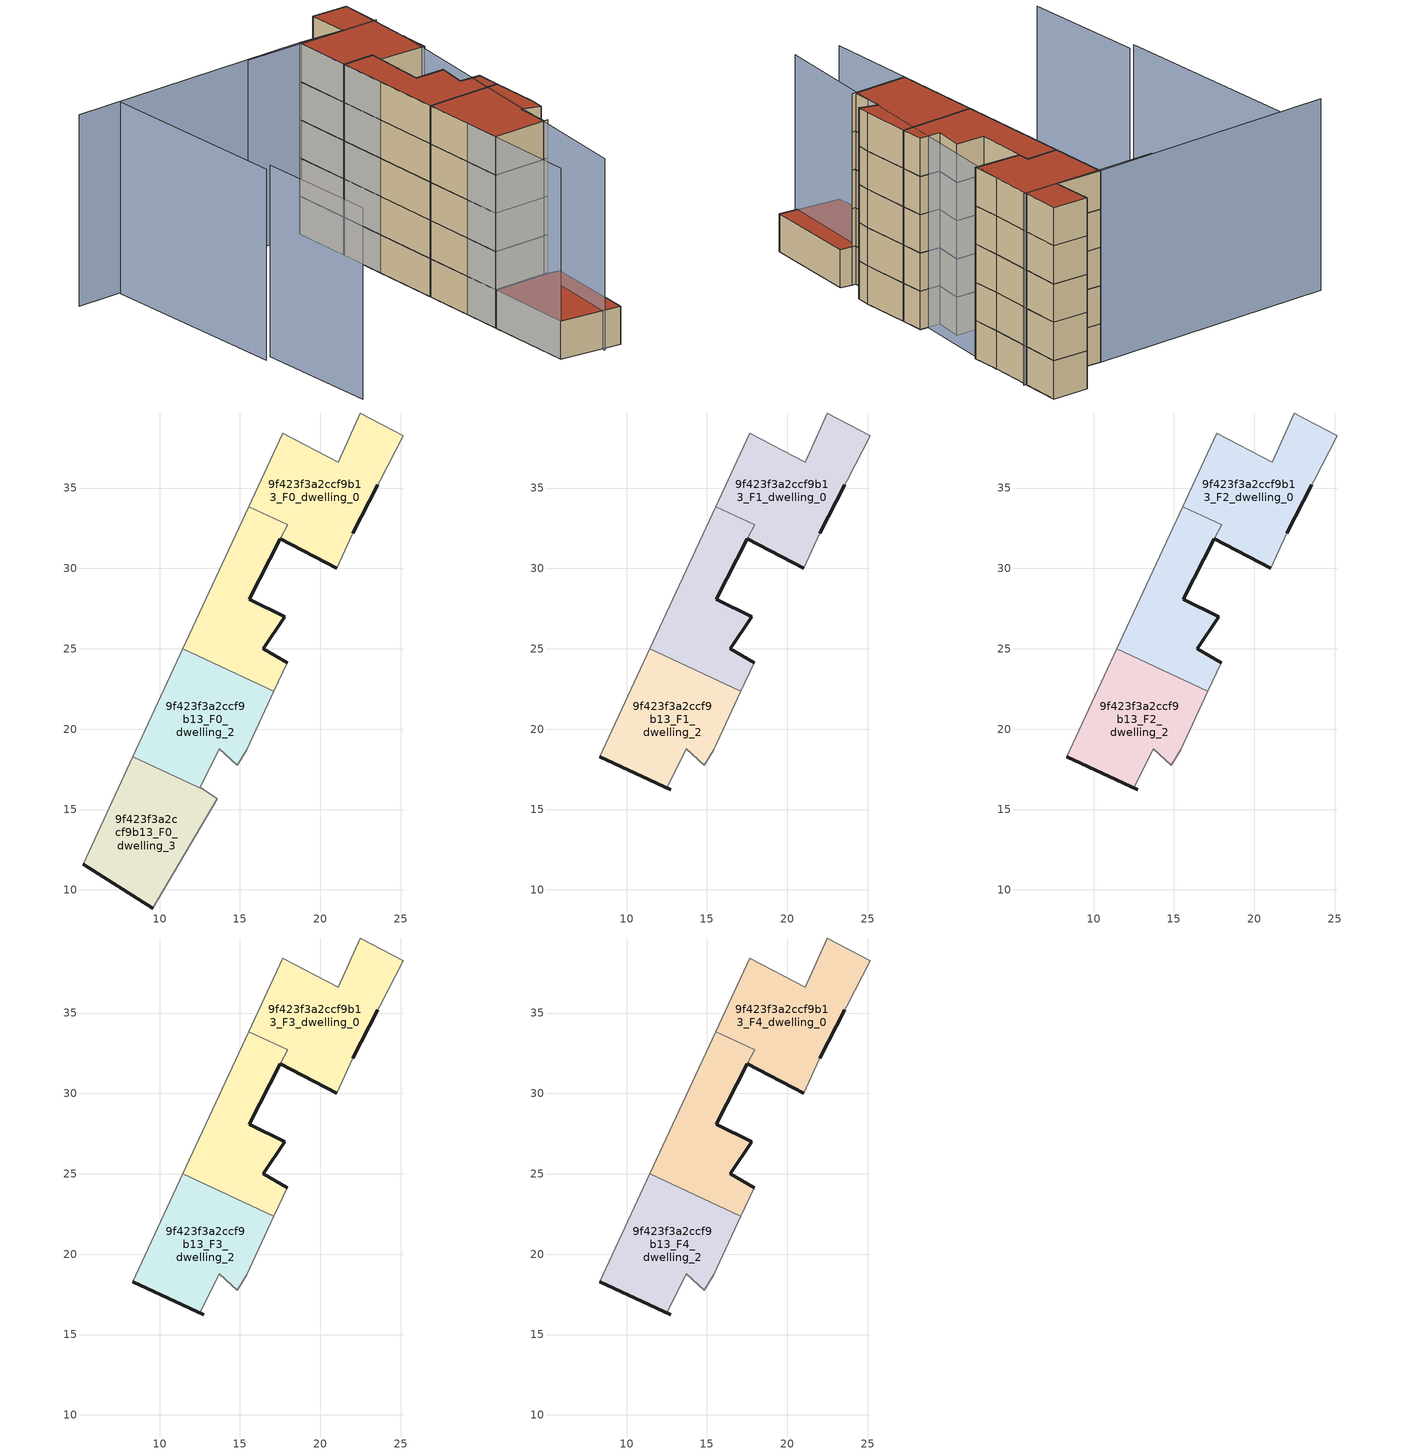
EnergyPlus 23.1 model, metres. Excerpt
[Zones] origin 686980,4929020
9f423f3a2ccf9b13_F0_dwelling_0
 floor ground (EU_floor_Construction): 22.02,32.19 23.58,35.2 23.7,35.44 25.16,38.27 22.47,39.67 21.1,36.6 17.65,38.42 15.54,33.85 17.97,32.73 17.52,31.86 21.01,30 z0; 17.11,22.38 17.93,24.14 16.45,25 17.78,26.99 15.58,28.09 17.97,32.73 15.54,33.85 11.44,24.99 z0
 wall outside (EU_wall_Construction): 23.58,35.2 22.02,32.19 / 21.01,30 17.52,31.86 z0:3
 wall adiabatic (EU_wall_Construction): 15.54,33.85 17.65,38.42 21.1,36.6 22.47,39.67 25.16,38.27 23.7,35.44 23.58,35.2 / 22.02,32.19 21.01,30 z0:3
 wall to 9f423f3a2ccf9b13_F0_dwelling_1 (EU_wall_Construction): 17.52,31.86 17.97,32.73 15.54,33.85 z0:3
9f423f3a2ccf9b13_F0_dwelling_1
 floor ground (EU_floor_Construction): 22.02,32.19 23.58,35.2 23.7,35.44 25.16,38.27 22.47,39.67 21.1,36.6 17.65,38.42 15.54,33.85 17.97,32.73 17.52,31.86 21.01,30 z0; 17.11,22.38 17.93,24.14 16.45,25 17.78,26.99 15.58,28.09 17.97,32.73 15.54,33.85 11.44,24.99 z0
 wall outside (EU_wall_Construction): 17.52,31.86 15.58,28.09 17.78,26.99 16.45,25 17.93,24.14 z0:3
 wall adiabatic (EU_wall_Construction): 17.93,24.14 17.11,22.38 / 11.44,24.99 15.54,33.85 z0:3
 wall to 9f423f3a2ccf9b13_F0_dwelling_2 (EU_wall_Construction): 17.11,22.37 11.44,24.99 z0:3
9f423f3a2ccf9b13_F0_dwelling_2
 floor ground (EU_floor_Construction): 14.82,17.75 15.42,18.73 17.11,22.38 11.44,24.99 8.34,18.28 12.76,16.24 12.52,16.39 13.7,18.78 z0
 wall adiabatic (EU_wall_Construction): 8.34,18.28 11.44,24.99 / 17.11,22.38 15.42,18.73 14.82,17.75 13.7,18.78 12.52,16.39 12.76,16.24 z0:3
 wall to 9f423f3a2ccf9b13_F0_dwelling_3 (EU_wall_Construction): 12.76,16.24 8.34,18.28 z0:3
9f423f3a2ccf9b13_F0_dwelling_3
 floor ground (EU_floor_Construction): 9.58,8.88 13.6,15.69 12.76,16.24 8.34,18.28 5.25,11.59 z0
 wall outside (EU_wall_Construction): 9.58,8.88 5.25,11.59 z0:3
 wall adiabatic (EU_wall_Construction): 5.25,11.59 8.34,18.28 / 12.76,16.24 13.6,15.69 9.58,8.88 z0:3
 roof outside (EU_roof_Construction): 12.76,16.24 13.6,15.69 9.58,8.88 5.25,11.59 8.34,18.28 z3
9f423f3a2ccf9b13_F1_dwelling_0
 floor adiabatic (EU_floor_Construction): 22.02,32.19 23.58,35.2 23.7,35.44 25.16,38.27 22.47,39.67 21.1,36.6 17.65,38.42 15.54,33.85 17.97,32.73 17.52,31.86 21.01,30 z3; 17.11,22.38 17.93,24.14 16.45,25 17.78,26.99 15.58,28.09 17.97,32.73 15.54,33.85 11.44,24.99 z3
 wall outside (EU_wall_Construction): 23.58,35.2 22.02,32.19 / 21.01,30 17.52,31.86 z3:6
 wall adiabatic (EU_wall_Construction): 15.54,33.85 17.65,38.42 21.1,36.6 22.47,39.67 25.16,38.27 23.7,35.44 23.58,35.2 / 22.02,32.19 21.01,30 z3:6
 wall to 9f423f3a2ccf9b13_F1_dwelling_1 (EU_wall_Construction): 17.52,31.86 17.97,32.73 15.54,33.85 z3:6
9f423f3a2ccf9b13_F1_dwelling_1
 floor to 9f423f3a2ccf9b13_F0_dwelling_1 (EU_floor_Construction): 22.02,32.19 23.58,35.2 23.7,35.44 25.16,38.27 22.47,39.67 21.1,36.6 17.65,38.42 15.54,33.85 17.97,32.73 17.52,31.86 21.01,30 z3; 17.11,22.38 17.93,24.14 16.45,25 17.78,26.99 15.58,28.09 17.97,32.73 15.54,33.85 11.44,24.99 z3
 wall outside (EU_wall_Construction): 17.52,31.86 15.58,28.09 17.78,26.99 16.45,25 17.93,24.14 z3:6
 wall adiabatic (EU_wall_Construction): 17.93,24.14 17.11,22.38 / 11.44,24.99 15.54,33.85 z3:6
 wall to 9f423f3a2ccf9b13_F1_dwelling_2 (EU_wall_Construction): 17.11,22.37 11.44,24.99 z3:6
9f423f3a2ccf9b13_F1_dwelling_2
 floor to 9f423f3a2ccf9b13_F0_dwelling_2 (EU_floor_Construction): 14.82,17.75 15.42,18.73 17.11,22.38 11.44,24.99 8.34,18.28 12.76,16.24 12.52,16.39 13.7,18.78 z3
 wall outside (EU_wall_Construction): 12.76,16.24 8.34,18.28 z3:6
 wall adiabatic (EU_wall_Construction): 8.34,18.28 11.44,24.99 / 17.11,22.38 15.42,18.73 14.82,17.75 13.7,18.78 12.52,16.39 12.76,16.24 z3:6
9f423f3a2ccf9b13_F2_dwelling_0
 floor adiabatic (EU_floor_Construction): 22.02,32.19 23.58,35.2 23.7,35.44 25.16,38.27 22.47,39.67 21.1,36.6 17.65,38.42 15.54,33.85 17.97,32.73 17.52,31.86 21.01,30 z6; 17.11,22.38 17.93,24.14 16.45,25 17.78,26.99 15.58,28.09 17.97,32.73 15.54,33.85 11.44,24.99 z6
 wall outside (EU_wall_Construction): 23.58,35.2 22.02,32.19 / 21.01,30 17.52,31.86 z6:9
 wall adiabatic (EU_wall_Construction): 15.54,33.85 17.65,38.42 21.1,36.6 22.47,39.67 25.16,38.27 23.7,35.44 23.58,35.2 / 22.02,32.19 21.01,30 z6:9
 wall to 9f423f3a2ccf9b13_F2_dwelling_1 (EU_wall_Construction): 17.52,31.86 17.97,32.73 15.54,33.85 z6:9
9f423f3a2ccf9b13_F2_dwelling_1
 floor to 9f423f3a2ccf9b13_F1_dwelling_1 (EU_floor_Construction): 22.02,32.19 23.58,35.2 23.7,35.44 25.16,38.27 22.47,39.67 21.1,36.6 17.65,38.42 15.54,33.85 17.97,32.73 17.52,31.86 21.01,30 z6; 17.11,22.38 17.93,24.14 16.45,25 17.78,26.99 15.58,28.09 17.97,32.73 15.54,33.85 11.44,24.99 z6
 wall outside (EU_wall_Construction): 17.52,31.86 15.58,28.09 17.78,26.99 16.45,25 17.93,24.14 z6:9
 wall adiabatic (EU_wall_Construction): 17.93,24.14 17.11,22.38 / 11.44,24.99 15.54,33.85 z6:9
 wall to 9f423f3a2ccf9b13_F2_dwelling_2 (EU_wall_Construction): 17.11,22.37 11.44,24.99 z6:9
9f423f3a2ccf9b13_F2_dwelling_2
 floor to 9f423f3a2ccf9b13_F1_dwelling_2 (EU_floor_Construction): 14.82,17.75 15.42,18.73 17.11,22.38 11.44,24.99 8.34,18.28 12.76,16.24 12.52,16.39 13.7,18.78 z6
 wall outside (EU_wall_Construction): 12.76,16.24 8.34,18.28 z6:9
 wall adiabatic (EU_wall_Construction): 8.34,18.28 11.44,24.99 / 17.11,22.38 15.42,18.73 14.82,17.75 13.7,18.78 12.52,16.39 12.76,16.24 z6:9
9f423f3a2ccf9b13_F3_dwelling_0
 floor adiabatic (EU_floor_Construction): 22.02,32.19 23.58,35.2 23.7,35.44 25.16,38.27 22.47,39.67 21.1,36.6 17.65,38.42 15.54,33.85 17.97,32.73 17.52,31.86 21.01,30 z9; 17.11,22.38 17.93,24.14 16.45,25 17.78,26.99 15.58,28.09 17.97,32.73 15.54,33.85 11.44,24.99 z9
 wall outside (EU_wall_Construction): 23.58,35.2 22.02,32.19 / 21.01,30 17.52,31.86 z9:12
 wall adiabatic (EU_wall_Construction): 15.54,33.85 17.65,38.42 21.1,36.6 22.47,39.67 25.16,38.27 23.7,35.44 23.58,35.2 / 22.02,32.19 21.01,30 z9:12
 wall to 9f423f3a2ccf9b13_F3_dwelling_1 (EU_wall_Construction): 17.52,31.86 17.97,32.73 15.54,33.85 z9:12
9f423f3a2ccf9b13_F3_dwelling_1
 floor to 9f423f3a2ccf9b13_F2_dwelling_1 (EU_floor_Construction): 22.02,32.19 23.58,35.2 23.7,35.44 25.16,38.27 22.47,39.67 21.1,36.6 17.65,38.42 15.54,33.85 17.97,32.73 17.52,31.86 21.01,30 z9; 17.11,22.38 17.93,24.14 16.45,25 17.78,26.99 15.58,28.09 17.97,32.73 15.54,33.85 11.44,24.99 z9
 wall outside (EU_wall_Construction): 17.52,31.86 15.58,28.09 17.78,26.99 16.45,25 17.93,24.14 z9:12
 wall adiabatic (EU_wall_Construction): 17.93,24.14 17.11,22.38 / 11.44,24.99 15.54,33.85 z9:12
 wall to 9f423f3a2ccf9b13_F3_dwelling_2 (EU_wall_Construction): 17.11,22.37 11.44,24.99 z9:12
9f423f3a2ccf9b13_F3_dwelling_2
 floor to 9f423f3a2ccf9b13_F2_dwelling_2 (EU_floor_Construction): 14.82,17.75 15.42,18.73 17.11,22.38 11.44,24.99 8.34,18.28 12.76,16.24 12.52,16.39 13.7,18.78 z9
 wall outside (EU_wall_Construction): 12.76,16.24 8.34,18.28 z9:12
 wall adiabatic (EU_wall_Construction): 8.34,18.28 11.44,24.99 / 17.11,22.38 15.42,18.73 14.82,17.75 13.7,18.78 12.52,16.39 12.76,16.24 z9:12
9f423f3a2ccf9b13_F4_dwelling_0
 floor adiabatic (EU_floor_Construction): 22.02,32.19 23.58,35.2 23.7,35.44 25.16,38.27 22.47,39.67 21.1,36.6 17.65,38.42 15.54,33.85 17.97,32.73 17.52,31.86 21.01,30 z12; 17.11,22.38 17.93,24.14 16.45,25 17.78,26.99 15.58,28.09 17.97,32.73 15.54,33.85 11.44,24.99 z12
 wall outside (EU_wall_Construction): 23.58,35.2 22.02,32.19 / 21.01,30 17.52,31.86 z12:15
 wall adiabatic (EU_wall_Construction): 15.54,33.85 17.65,38.42 21.1,36.6 22.47,39.67 25.16,38.27 23.7,35.44 23.58,35.2 / 22.02,32.19 21.01,30 z12:15
 wall to 9f423f3a2ccf9b13_F4_dwelling_1 (EU_wall_Construction): 17.52,31.86 17.97,32.73 15.54,33.85 z12:15
 roof outside (EU_roof_Construction): 17.97,32.73 15.58,28.09 17.78,26.99 16.45,25 17.93,24.14 17.11,22.38 11.44,24.99 15.54,33.85 z15; 25.16,38.27 23.7,35.44 23.58,35.2 22.02,32.19 21.01,30 17.52,31.86 17.97,32.73 15.54,33.85 17.65,38.42 21.1,36.6 22.47,39.67 z15
9f423f3a2ccf9b13_F4_dwelling_1
 floor to 9f423f3a2ccf9b13_F3_dwelling_1 (EU_floor_Construction): 22.02,32.19 23.58,35.2 23.7,35.44 25.16,38.27 22.47,39.67 21.1,36.6 17.65,38.42 15.54,33.85 17.97,32.73 17.52,31.86 21.01,30 z12; 17.11,22.38 17.93,24.14 16.45,25 17.78,26.99 15.58,28.09 17.97,32.73 15.54,33.85 11.44,24.99 z12
 wall outside (EU_wall_Construction): 17.52,31.86 15.58,28.09 17.78,26.99 16.45,25 17.93,24.14 z12:15
 wall adiabatic (EU_wall_Construction): 17.93,24.14 17.11,22.38 / 11.44,24.99 15.54,33.85 z12:15
 wall to 9f423f3a2ccf9b13_F4_dwelling_2 (EU_wall_Construction): 17.11,22.37 11.44,24.99 z12:15
 roof outside (EU_roof_Construction): 17.97,32.73 15.58,28.09 17.78,26.99 16.45,25 17.93,24.14 17.11,22.38 11.44,24.99 15.54,33.85 z15; 25.16,38.27 23.7,35.44 23.58,35.2 22.02,32.19 21.01,30 17.52,31.86 17.97,32.73 15.54,33.85 17.65,38.42 21.1,36.6 22.47,39.67 z15
9f423f3a2ccf9b13_F4_dwelling_2
 floor to 9f423f3a2ccf9b13_F3_dwelling_2 (EU_floor_Construction): 14.82,17.75 15.42,18.73 17.11,22.38 11.44,24.99 8.34,18.28 12.76,16.24 12.52,16.39 13.7,18.78 z12
 wall outside (EU_wall_Construction): 12.76,16.24 8.34,18.28 z12:15
 wall adiabatic (EU_wall_Construction): 8.34,18.28 11.44,24.99 / 17.11,22.38 15.42,18.73 14.82,17.75 13.7,18.78 12.52,16.39 12.76,16.24 z12:15
 roof outside (EU_roof_Construction): 17.11,22.38 15.42,18.73 14.82,17.75 13.7,18.78 12.52,16.39 12.76,16.24 8.34,18.28 11.44,24.99 z15
shading: 8.14,9.46 22.02,32.2 / -1,47.04 17.65,38.42 / 17.65,38.42 5.25,11.59 / -3.37,30.66 -7.4,21.3 / 2.3,45.33 -4.09,30.61 / 23.8,35.22 13.19,40.35 z0:15
[Building]
EU S2 Campaign: North Axis=0; Terrain=City; Solar Distribution=FullExterior
[Site:Location]
Bologna: Latitude=44.5; Longitude=11.25; Time Zone=1; Elevation=37
[SizingPeriod:WeatherFileDays]
AnnualSizingPeriod: Begin Month=1; Begin Day of Month=1; End Month=12; End Day of Month=31; Day of Week for Start Day=Monday; Use Weather File Daylight Saving Period=No; Use Weather File Rain and Snow Indicators=No
[MATERIAL]
EU_InternalMass_Material: Roughness=MediumRough; Thickness=0.1; Conductivity=1; Density=1800; Specific Heat=900; Thermal Absorptance=0.9; Solar Absorptance=0.7; Visible Absorptance=0.7
[MATERIAL:NOMASS] Roughness=MediumRough; Thermal Absorptance=0.9; Solar Absorptance=0.7; Visible Absorptance=0.7
Name | Thermal Resistance
EU_wall_NoMass | 0.905828
EU_roof_NoMass | 0.37593
EU_floor_NoMass | 0.67114
[CONSTRUCTION]
EU_wall_Construction: EU_wall_NoMass
EU_roof_Construction: EU_roof_NoMass
EU_floor_Construction: EU_floor_NoMass
EU_InternalMass_Construction: EU_InternalMass_Material
[ZONE] Type=1; Multiplier=1; Ceiling Height=autocalculate; Floor Area=autocalculate; Part of Total Floor Area=Yes
Name | Volume
9f423f3a2ccf9b13_F0_dwelling_0; 9f423f3a2ccf9b13_F0_dwelling_1 | 252.72
9f423f3a2ccf9b13_F1_dwelling_0; 9f423f3a2ccf9b13_F2_dwelling_0; 9f423f3a2ccf9b13_F3_dwelling_0; 9f423f3a2ccf9b13_F4_dwelling_0; 9f423f3a2ccf9b13_F1_dwelling_1; 9f423f3a2ccf9b13_F2_dwelling_1; 9f423f3a2ccf9b13_F3_dwelling_1; 9f423f3a2ccf9b13_F4_dwelling_1 | 252.721
9f423f3a2ccf9b13_F0_dwelling_2 | 126.359
9f423f3a2ccf9b13_F1_dwelling_2; 9f423f3a2ccf9b13_F2_dwelling_2; 9f423f3a2ccf9b13_F3_dwelling_2; 9f423f3a2ccf9b13_F4_dwelling_2 | 126.36
9f423f3a2ccf9b13_F0_dwelling_3 | 126.353
[INTERNALMASS] Construction=EU_InternalMass_Construction
Name | Zone or ZoneList | Surface Area
9f423f3a2ccf9b13_F0_dwelling_0_EU_InternalMass | 9f423f3a2ccf9b13_F0_dwelling_0 | 46.4066
9f423f3a2ccf9b13_F0_dwelling_1_EU_InternalMass | 9f423f3a2ccf9b13_F0_dwelling_1 | 37.8332
9f423f3a2ccf9b13_F0_dwelling_2_EU_InternalMass | 9f423f3a2ccf9b13_F0_dwelling_2 | 42.1197
9f423f3a2ccf9b13_F0_dwelling_3_EU_InternalMass | 9f423f3a2ccf9b13_F0_dwelling_3 | 42.1177
9f423f3a2ccf9b13_F1_dwelling_0_EU_InternalMass | 9f423f3a2ccf9b13_F1_dwelling_0 | 56.2802
9f423f3a2ccf9b13_F1_dwelling_1_EU_InternalMass | 9f423f3a2ccf9b13_F1_dwelling_1 | 57.4569
9f423f3a2ccf9b13_F1_dwelling_2_EU_InternalMass | 9f423f3a2ccf9b13_F1_dwelling_2 | 54.7457
9f423f3a2ccf9b13_F2_dwelling_0_EU_InternalMass | 9f423f3a2ccf9b13_F2_dwelling_0 | 56.2802
9f423f3a2ccf9b13_F2_dwelling_1_EU_InternalMass | 9f423f3a2ccf9b13_F2_dwelling_1 | 57.4569
9f423f3a2ccf9b13_F2_dwelling_2_EU_InternalMass | 9f423f3a2ccf9b13_F2_dwelling_2 | 54.7457
9f423f3a2ccf9b13_F3_dwelling_0_EU_InternalMass | 9f423f3a2ccf9b13_F3_dwelling_0 | 56.2802
9f423f3a2ccf9b13_F3_dwelling_1_EU_InternalMass | 9f423f3a2ccf9b13_F3_dwelling_1 | 57.4569
9f423f3a2ccf9b13_F3_dwelling_2_EU_InternalMass | 9f423f3a2ccf9b13_F3_dwelling_2 | 54.7457
9f423f3a2ccf9b13_F4_dwelling_0_EU_InternalMass | 9f423f3a2ccf9b13_F4_dwelling_0 | 56.2802
9f423f3a2ccf9b13_F4_dwelling_1_EU_InternalMass | 9f423f3a2ccf9b13_F4_dwelling_1 | 57.4569
9f423f3a2ccf9b13_F4_dwelling_2_EU_InternalMass | 9f423f3a2ccf9b13_F4_dwelling_2 | 54.7457
[OTHEREQUIPMENT] Fuel Type=Electricity; Design Level Calculation Method=Watts/Area; Power per Zone Floor Area=1; Fraction Latent=0; Fraction Radiant=0; Fraction Lost=0; Carbon Dioxide Generation Rate=0; EndUse Subcategory=EU_Step8_InternalGains
Name | Zone or ZoneList or Space or SpaceList | Schedule
EU_Step8_InternalGain_9f423f3a2ccf9b13_F0_dwelling_0_f000 | 9f423f3a2ccf9b13_F0_dwelling_0 | EU_Step8_GainSchedule_9f423f3a2ccf9b13_F0_dwelling_0_f000
EU_Step8_InternalGain_9f423f3a2ccf9b13_F0_dwelling_1_f000 | 9f423f3a2ccf9b13_F0_dwelling_1 | EU_Step8_GainSchedule_9f423f3a2ccf9b13_F0_dwelling_1_f000
EU_Step8_InternalGain_9f423f3a2ccf9b13_F0_dwelling_2_f000 | 9f423f3a2ccf9b13_F0_dwelling_2 | EU_Step8_GainSchedule_9f423f3a2ccf9b13_F0_dwelling_2_f000
EU_Step8_InternalGain_9f423f3a2ccf9b13_F0_dwelling_3_f000 | 9f423f3a2ccf9b13_F0_dwelling_3 | EU_Step8_GainSchedule_9f423f3a2ccf9b13_F0_dwelling_3_f000
EU_Step8_InternalGain_9f423f3a2ccf9b13_F1_dwelling_0_f000 | 9f423f3a2ccf9b13_F1_dwelling_0 | EU_Step8_GainSchedule_9f423f3a2ccf9b13_F1_dwelling_0_f000
EU_Step8_InternalGain_9f423f3a2ccf9b13_F1_dwelling_1_f000 | 9f423f3a2ccf9b13_F1_dwelling_1 | EU_Step8_GainSchedule_9f423f3a2ccf9b13_F1_dwelling_1_f000
EU_Step8_InternalGain_9f423f3a2ccf9b13_F1_dwelling_2_f000 | 9f423f3a2ccf9b13_F1_dwelling_2 | EU_Step8_GainSchedule_9f423f3a2ccf9b13_F1_dwelling_2_f000
EU_Step8_InternalGain_9f423f3a2ccf9b13_F2_dwelling_0_f000 | 9f423f3a2ccf9b13_F2_dwelling_0 | EU_Step8_GainSchedule_9f423f3a2ccf9b13_F2_dwelling_0_f000
EU_Step8_InternalGain_9f423f3a2ccf9b13_F2_dwelling_1_f000 | 9f423f3a2ccf9b13_F2_dwelling_1 | EU_Step8_GainSchedule_9f423f3a2ccf9b13_F2_dwelling_1_f000
EU_Step8_InternalGain_9f423f3a2ccf9b13_F2_dwelling_2_f000 | 9f423f3a2ccf9b13_F2_dwelling_2 | EU_Step8_GainSchedule_9f423f3a2ccf9b13_F2_dwelling_2_f000
EU_Step8_InternalGain_9f423f3a2ccf9b13_F3_dwelling_0_f000 | 9f423f3a2ccf9b13_F3_dwelling_0 | EU_Step8_GainSchedule_9f423f3a2ccf9b13_F3_dwelling_0_f000
EU_Step8_InternalGain_9f423f3a2ccf9b13_F3_dwelling_1_f000 | 9f423f3a2ccf9b13_F3_dwelling_1 | EU_Step8_GainSchedule_9f423f3a2ccf9b13_F3_dwelling_1_f000
EU_Step8_InternalGain_9f423f3a2ccf9b13_F3_dwelling_2_f000 | 9f423f3a2ccf9b13_F3_dwelling_2 | EU_Step8_GainSchedule_9f423f3a2ccf9b13_F3_dwelling_2_f000
EU_Step8_InternalGain_9f423f3a2ccf9b13_F4_dwelling_0_f000 | 9f423f3a2ccf9b13_F4_dwelling_0 | EU_Step8_GainSchedule_9f423f3a2ccf9b13_F4_dwelling_0_f000
EU_Step8_InternalGain_9f423f3a2ccf9b13_F4_dwelling_1_f000 | 9f423f3a2ccf9b13_F4_dwelling_1 | EU_Step8_GainSchedule_9f423f3a2ccf9b13_F4_dwelling_1_f000
EU_Step8_InternalGain_9f423f3a2ccf9b13_F4_dwelling_2_f000 | 9f423f3a2ccf9b13_F4_dwelling_2 | EU_Step8_GainSchedule_9f423f3a2ccf9b13_F4_dwelling_2_f000
[ZONEVENTILATION:DESIGNFLOWRATE] Schedule=EU_AlwaysOn; Design Flow Rate Calculation Method=AirChanges/Hour; Air Changes per Hour=0.73129; Ventilation Type=Natural; Fan Pressure Rise=0; Fan Total Efficiency=1; Constant Term Coefficient=1; Temperature Term Coefficient=0; Velocity Term Coefficient=0; Velocity Squared Term Coefficient=0; Minimum Indoor Temperature=-100; Maximum Indoor Temperature=100; Delta Temperature=-100; Minimum Outdoor Temperature=-100; Maximum Outdoor Temperature=100; Maximum Wind Speed=40
Name | Zone or ZoneList or Space or SpaceList
EU_ConstantAir_9f423f3a2ccf9b13_F0_dwelling_0 | 9f423f3a2ccf9b13_F0_dwelling_0
EU_ConstantAir_9f423f3a2ccf9b13_F0_dwelling_1 | 9f423f3a2ccf9b13_F0_dwelling_1
EU_ConstantAir_9f423f3a2ccf9b13_F0_dwelling_2 | 9f423f3a2ccf9b13_F0_dwelling_2
EU_ConstantAir_9f423f3a2ccf9b13_F0_dwelling_3 | 9f423f3a2ccf9b13_F0_dwelling_3
EU_ConstantAir_9f423f3a2ccf9b13_F1_dwelling_0 | 9f423f3a2ccf9b13_F1_dwelling_0
EU_ConstantAir_9f423f3a2ccf9b13_F1_dwelling_1 | 9f423f3a2ccf9b13_F1_dwelling_1
EU_ConstantAir_9f423f3a2ccf9b13_F1_dwelling_2 | 9f423f3a2ccf9b13_F1_dwelling_2
EU_ConstantAir_9f423f3a2ccf9b13_F2_dwelling_0 | 9f423f3a2ccf9b13_F2_dwelling_0
EU_ConstantAir_9f423f3a2ccf9b13_F2_dwelling_1 | 9f423f3a2ccf9b13_F2_dwelling_1
EU_ConstantAir_9f423f3a2ccf9b13_F2_dwelling_2 | 9f423f3a2ccf9b13_F2_dwelling_2
EU_ConstantAir_9f423f3a2ccf9b13_F3_dwelling_0 | 9f423f3a2ccf9b13_F3_dwelling_0
EU_ConstantAir_9f423f3a2ccf9b13_F3_dwelling_1 | 9f423f3a2ccf9b13_F3_dwelling_1
EU_ConstantAir_9f423f3a2ccf9b13_F3_dwelling_2 | 9f423f3a2ccf9b13_F3_dwelling_2
EU_ConstantAir_9f423f3a2ccf9b13_F4_dwelling_0 | 9f423f3a2ccf9b13_F4_dwelling_0
EU_ConstantAir_9f423f3a2ccf9b13_F4_dwelling_1 | 9f423f3a2ccf9b13_F4_dwelling_1
EU_ConstantAir_9f423f3a2ccf9b13_F4_dwelling_2 | 9f423f3a2ccf9b13_F4_dwelling_2
[HVACTEMPLATE:THERMOSTAT] Constant Heating Setpoint=20; Constant Cooling Setpoint=50
EU_HeatOnly_9f423f3a2ccf9b13_F0_dwelling_0; EU_HeatOnly_9f423f3a2ccf9b13_F0_dwelling_1; EU_HeatOnly_9f423f3a2ccf9b13_F0_dwelling_2; EU_HeatOnly_9f423f3a2ccf9b13_F0_dwelling_3; EU_HeatOnly_9f423f3a2ccf9b13_F1_dwelling_0; EU_HeatOnly_9f423f3a2ccf9b13_F1_dwelling_1; EU_HeatOnly_9f423f3a2ccf9b13_F1_dwelling_2; EU_HeatOnly_9f423f3a2ccf9b13_F2_dwelling_0; EU_HeatOnly_9f423f3a2ccf9b13_F2_dwelling_1; EU_HeatOnly_9f423f3a2ccf9b13_F2_dwelling_2; EU_HeatOnly_9f423f3a2ccf9b13_F3_dwelling_0; EU_HeatOnly_9f423f3a2ccf9b13_F3_dwelling_1; EU_HeatOnly_9f423f3a2ccf9b13_F3_dwelling_2; EU_HeatOnly_9f423f3a2ccf9b13_F4_dwelling_0; EU_HeatOnly_9f423f3a2ccf9b13_F4_dwelling_1; EU_HeatOnly_9f423f3a2ccf9b13_F4_dwelling_2
[HVACTEMPLATE:ZONE:IDEALLOADSAIRSYSTEM] System Availability Schedule=EU_AlwaysOn; Maximum Heating Supply Air Temperature=50; Minimum Cooling Supply Air Temperature=13; Maximum Heating Supply Air Humidity Ratio=0.0156; Minimum Cooling Supply Air Humidity Ratio=0.0077; Heating Limit=NoLimit; Cooling Limit=NoLimit; Heating Availability Schedule=EU_AlwaysOn; Cooling Availability Schedule=EU_CoolingOff; Dehumidification Control Type=ConstantSensibleHeatRatio; Cooling Sensible Heat Ratio=0.7; Dehumidification Setpoint=60; Humidification Control Type=None; Humidification Setpoint=30; Outdoor Air Method=None; Outdoor Air Flow Rate per Person=0.00944; Outdoor Air Flow Rate per Zone Floor Area=0; Outdoor Air Flow Rate per Zone=0; Demand Controlled Ventilation Type=None; Outdoor Air Economizer Type=NoEconomizer; Heat Recovery Type=None; Sensible Heat Recovery Effectiveness=0.7; Latent Heat Recovery Effectiveness=0.65
Name | Template Thermostat
9f423f3a2ccf9b13_F0_dwelling_0 | EU_HeatOnly_9f423f3a2ccf9b13_F0_dwelling_0
9f423f3a2ccf9b13_F0_dwelling_1 | EU_HeatOnly_9f423f3a2ccf9b13_F0_dwelling_1
9f423f3a2ccf9b13_F0_dwelling_2 | EU_HeatOnly_9f423f3a2ccf9b13_F0_dwelling_2
9f423f3a2ccf9b13_F0_dwelling_3 | EU_HeatOnly_9f423f3a2ccf9b13_F0_dwelling_3
9f423f3a2ccf9b13_F1_dwelling_0 | EU_HeatOnly_9f423f3a2ccf9b13_F1_dwelling_0
9f423f3a2ccf9b13_F1_dwelling_1 | EU_HeatOnly_9f423f3a2ccf9b13_F1_dwelling_1
9f423f3a2ccf9b13_F1_dwelling_2 | EU_HeatOnly_9f423f3a2ccf9b13_F1_dwelling_2
9f423f3a2ccf9b13_F2_dwelling_0 | EU_HeatOnly_9f423f3a2ccf9b13_F2_dwelling_0
9f423f3a2ccf9b13_F2_dwelling_1 | EU_HeatOnly_9f423f3a2ccf9b13_F2_dwelling_1
9f423f3a2ccf9b13_F2_dwelling_2 | EU_HeatOnly_9f423f3a2ccf9b13_F2_dwelling_2
9f423f3a2ccf9b13_F3_dwelling_0 | EU_HeatOnly_9f423f3a2ccf9b13_F3_dwelling_0
9f423f3a2ccf9b13_F3_dwelling_1 | EU_HeatOnly_9f423f3a2ccf9b13_F3_dwelling_1
9f423f3a2ccf9b13_F3_dwelling_2 | EU_HeatOnly_9f423f3a2ccf9b13_F3_dwelling_2
9f423f3a2ccf9b13_F4_dwelling_0 | EU_HeatOnly_9f423f3a2ccf9b13_F4_dwelling_0
9f423f3a2ccf9b13_F4_dwelling_1 | EU_HeatOnly_9f423f3a2ccf9b13_F4_dwelling_1
9f423f3a2ccf9b13_F4_dwelling_2 | EU_HeatOnly_9f423f3a2ccf9b13_F4_dwelling_2
[SIZING:ZONE] Zone Cooling Design Supply Air Temperature Input Method=SupplyAirTemperature; Zone Cooling Design Supply Air Temperature=13; Zone Heating Design Supply Air Temperature Input Method=SupplyAirTemperature; Zone Heating Design Supply Air Temperature=50; Zone Cooling Design Supply Air Humidity Ratio=0.008; Zone Heating Design Supply Air Humidity Ratio=0.008; Cooling Design Air Flow Method=DesignDay; Cooling Design Air Flow Rate=0; Cooling Minimum Air Flow per Zone Floor Area=0.000762; Cooling Minimum Air Flow=0; Cooling Minimum Air Flow Fraction=0.2; Heating Design Air Flow Method=DesignDay; Heating Design Air Flow Rate=0; Heating Maximum Air Flow per Zone Floor Area=0.002032; Heating Maximum Air Flow=0.141576; Heating Maximum Air Flow Fraction=0.3; Account for Dedicated Outdoor Air System=No; Dedicated Outdoor Air System Control Strategy=NeutralSupplyAir; Dedicated Outdoor Air Low Setpoint Temperature for Design=autosize; Dedicated Outdoor Air High Setpoint Temperature for Design=autosize; Zone Load Sizing Method=Sensible Load Only No Latent Load; Zone Latent Cooling Design Supply Air Humidity Ratio Input Method=HumidityRatioDifference; Zone Cooling Design Supply Air Humidity Ratio Difference=0.005; Zone Latent Heating Design Supply Air Humidity Ratio Input Method=HumidityRatioDifference; Zone Humidification Design Supply Air Humidity Ratio Difference=0.005
9f423f3a2ccf9b13_F0_dwelling_0; 9f423f3a2ccf9b13_F0_dwelling_1; 9f423f3a2ccf9b13_F0_dwelling_2; 9f423f3a2ccf9b13_F0_dwelling_3; 9f423f3a2ccf9b13_F1_dwelling_0; 9f423f3a2ccf9b13_F1_dwelling_1; 9f423f3a2ccf9b13_F1_dwelling_2; 9f423f3a2ccf9b13_F2_dwelling_0; 9f423f3a2ccf9b13_F2_dwelling_1; 9f423f3a2ccf9b13_F2_dwelling_2; 9f423f3a2ccf9b13_F3_dwelling_0; 9f423f3a2ccf9b13_F3_dwelling_1; 9f423f3a2ccf9b13_F3_dwelling_2; 9f423f3a2ccf9b13_F4_dwelling_0; 9f423f3a2ccf9b13_F4_dwelling_1; 9f423f3a2ccf9b13_F4_dwelling_2
[SCHEDULE:CONSTANT]
Name | Hourly Value
EU_AlwaysOn | 1
EU_CoolingOff | 0
[SCHEDULE:FILE] Column Number=1; Rows to Skip at Top=0; Number of Hours of Data=8760; Column Separator=Comma; Interpolate to Timestep=No; Minutes per Item=60; Adjust Schedule for Daylight Savings=Yes
Name | File
EU_Step8_GainSchedule_9f423f3a2ccf9b13_F0_dwelling_0_f000 | ../../schedules/9f423f3a2ccf9b13/9f423f3a2ccf9b13_F0_dwelling_0_f000_gain.csv
EU_Step8_GainSchedule_9f423f3a2ccf9b13_F0_dwelling_1_f000 | ../../schedules/9f423f3a2ccf9b13/9f423f3a2ccf9b13_F0_dwelling_1_f000_gain.csv
EU_Step8_GainSchedule_9f423f3a2ccf9b13_F0_dwelling_2_f000 | ../../schedules/9f423f3a2ccf9b13/9f423f3a2ccf9b13_F0_dwelling_2_f000_gain.csv
EU_Step8_GainSchedule_9f423f3a2ccf9b13_F0_dwelling_3_f000 | ../../schedules/9f423f3a2ccf9b13/9f423f3a2ccf9b13_F0_dwelling_3_f000_gain.csv
EU_Step8_GainSchedule_9f423f3a2ccf9b13_F1_dwelling_0_f000 | ../../schedules/9f423f3a2ccf9b13/9f423f3a2ccf9b13_F1_dwelling_0_f000_gain.csv
EU_Step8_GainSchedule_9f423f3a2ccf9b13_F1_dwelling_1_f000 | ../../schedules/9f423f3a2ccf9b13/9f423f3a2ccf9b13_F1_dwelling_1_f000_gain.csv
EU_Step8_GainSchedule_9f423f3a2ccf9b13_F1_dwelling_2_f000 | ../../schedules/9f423f3a2ccf9b13/9f423f3a2ccf9b13_F1_dwelling_2_f000_gain.csv
EU_Step8_GainSchedule_9f423f3a2ccf9b13_F2_dwelling_0_f000 | ../../schedules/9f423f3a2ccf9b13/9f423f3a2ccf9b13_F2_dwelling_0_f000_gain.csv
EU_Step8_GainSchedule_9f423f3a2ccf9b13_F2_dwelling_1_f000 | ../../schedules/9f423f3a2ccf9b13/9f423f3a2ccf9b13_F2_dwelling_1_f000_gain.csv
EU_Step8_GainSchedule_9f423f3a2ccf9b13_F2_dwelling_2_f000 | ../../schedules/9f423f3a2ccf9b13/9f423f3a2ccf9b13_F2_dwelling_2_f000_gain.csv
EU_Step8_GainSchedule_9f423f3a2ccf9b13_F3_dwelling_0_f000 | ../../schedules/9f423f3a2ccf9b13/9f423f3a2ccf9b13_F3_dwelling_0_f000_gain.csv
EU_Step8_GainSchedule_9f423f3a2ccf9b13_F3_dwelling_1_f000 | ../../schedules/9f423f3a2ccf9b13/9f423f3a2ccf9b13_F3_dwelling_1_f000_gain.csv
EU_Step8_GainSchedule_9f423f3a2ccf9b13_F3_dwelling_2_f000 | ../../schedules/9f423f3a2ccf9b13/9f423f3a2ccf9b13_F3_dwelling_2_f000_gain.csv
EU_Step8_GainSchedule_9f423f3a2ccf9b13_F4_dwelling_0_f000 | ../../schedules/9f423f3a2ccf9b13/9f423f3a2ccf9b13_F4_dwelling_0_f000_gain.csv
EU_Step8_GainSchedule_9f423f3a2ccf9b13_F4_dwelling_1_f000 | ../../schedules/9f423f3a2ccf9b13/9f423f3a2ccf9b13_F4_dwelling_1_f000_gain.csv
EU_Step8_GainSchedule_9f423f3a2ccf9b13_F4_dwelling_2_f000 | ../../schedules/9f423f3a2ccf9b13/9f423f3a2ccf9b13_F4_dwelling_2_f000_gain.csv
